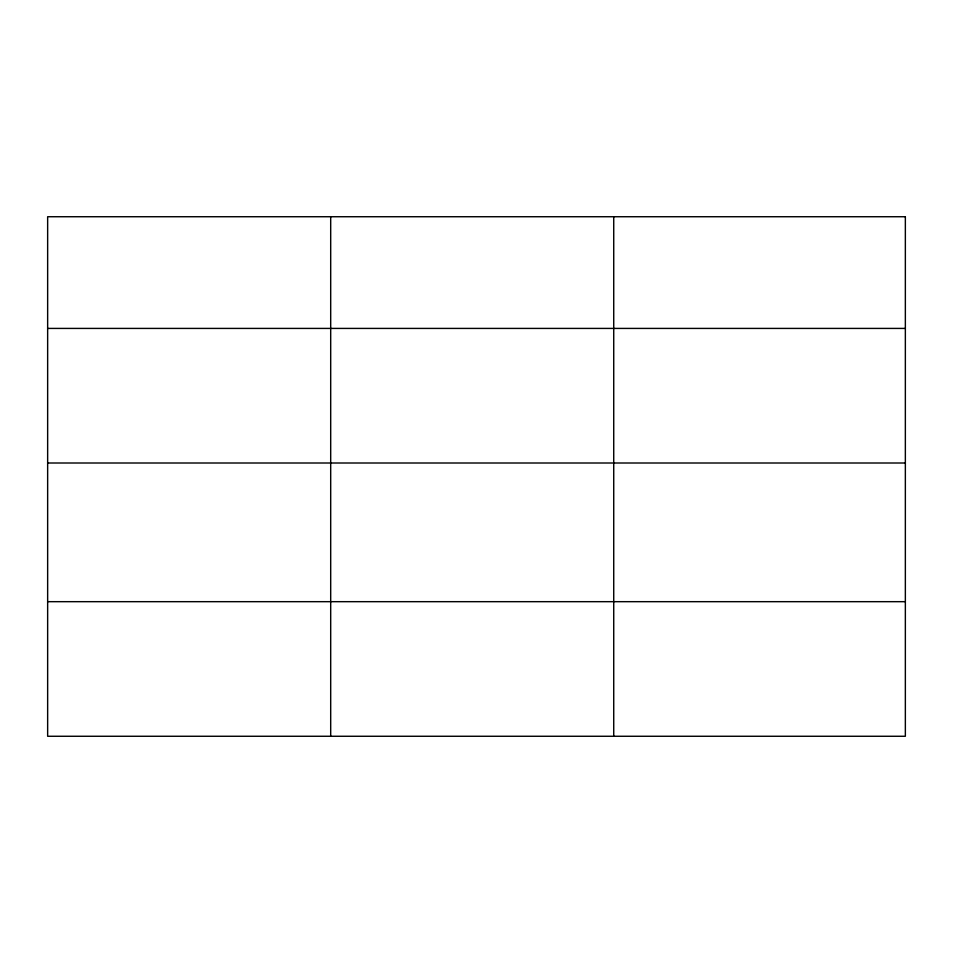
<?xml version="1.0" encoding="UTF-8"?>
<svg xmlns="http://www.w3.org/2000/svg" width="953" height="953" viewBox="0 0 953 953"><rect width="100%" height="100%" fill="white"/><g stroke="black" fill="none" stroke-linecap="round" stroke-linejoin="round"><path stroke-width="1.43" d="M47.65 328.416L905.35 328.416M47.65 463.003L905.35 463.003M47.65 601.677L905.35 601.677M613.732 216.736L613.732 736.264M330.691 216.736L330.691 736.264M905.35 216.736L47.65 216.736L47.65 736.264L905.35 736.264L905.35 216.736"/></g></svg>
